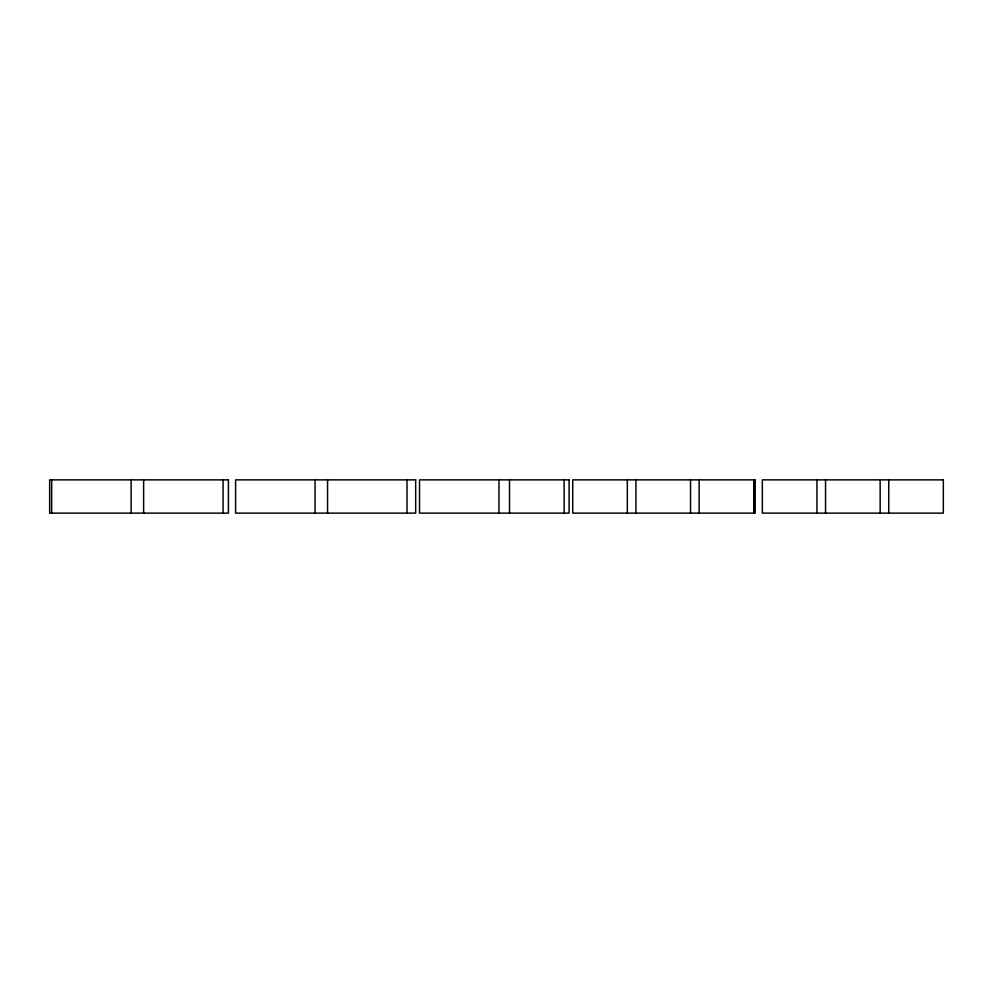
<?xml version="1.0" encoding="UTF-8"?>
<svg xmlns="http://www.w3.org/2000/svg" width="993" height="993" viewBox="0 0 993 993"><rect width="100%" height="100%" fill="white"/><g stroke="black" fill="none" stroke-linecap="round" stroke-linejoin="round"><path stroke-width="1.49" d="M888.747 479.867L888.747 513.133M880.146 479.867L880.146 513.133M825.543 479.867L825.543 513.133M816.941 479.867L816.941 513.133M753.737 479.867L753.737 513.133M699.134 479.867L699.134 513.133M690.532 479.867L690.532 513.133M635.93 479.867L635.93 513.133M627.328 479.867L627.328 513.133M564.136 479.867L564.136 513.133M509.521 479.867L509.521 513.133M498.97 479.867L498.97 513.133M407.006 479.867L407.006 513.133M327.553 479.867L327.553 513.133M315.042 479.867L315.042 513.133M223.077 479.867L223.077 513.133M143.625 479.867L143.625 513.133M131.113 479.867L131.113 513.133M51.661 479.867L51.661 513.133M228.427 479.867L49.65 479.867L49.65 513.133L228.427 513.133L228.427 479.867M415.682 479.867L235.589 479.867L235.589 513.133L415.682 513.133L415.682 479.867M569.088 479.867L419.518 479.867L419.518 513.133L569.088 513.133L569.088 479.867M755.201 479.867L572.725 479.867L572.725 513.133L755.201 513.133L755.201 479.867M943.35 479.867L762.339 479.867L762.339 513.133L943.35 513.133L943.35 479.867"/></g></svg>
